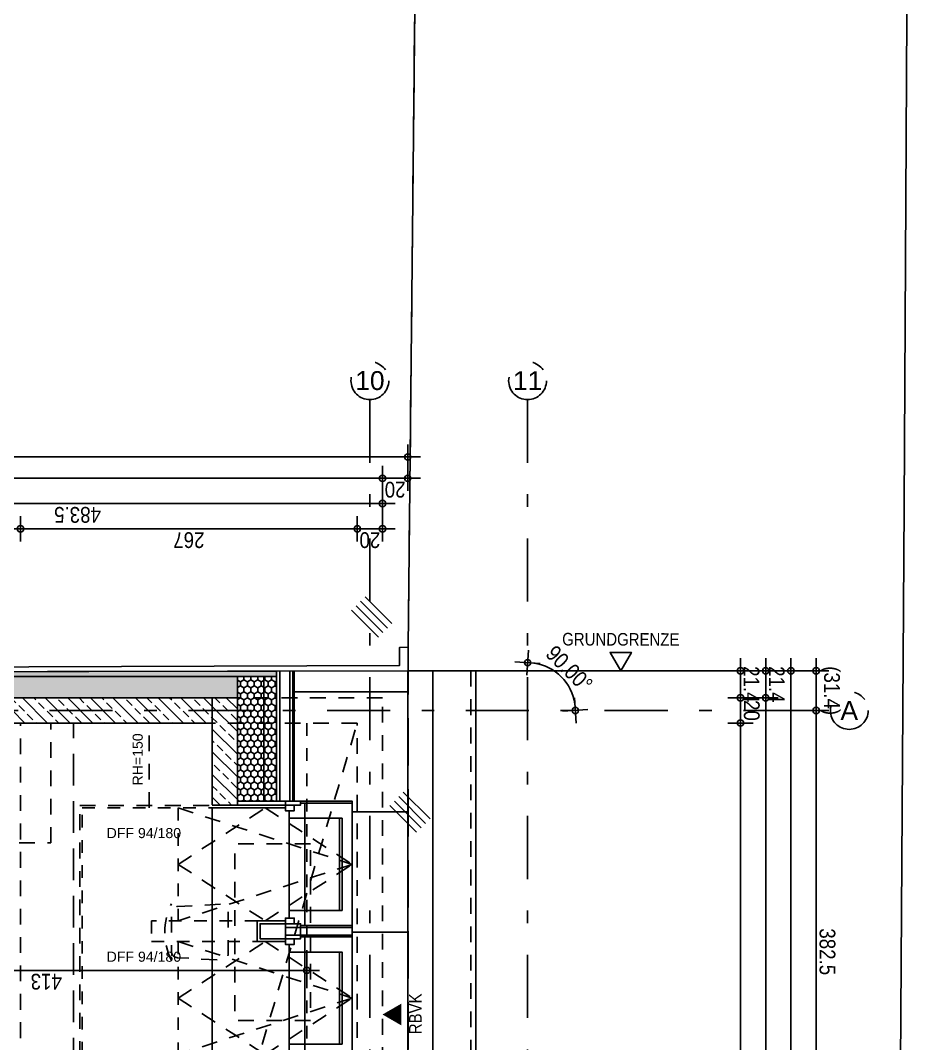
# Model space of a CAD drawing. Header units: millimetres. Extents: x 2870 to 2935, y 1632 to 1744.
# Drawn here: x 2926.74 to 2933.86, y 1685.7 to 1693.8 of the extents above; entities that cross this region are included whole.
import ezdxf
from ezdxf.enums import TextEntityAlignment as Align

# ---------------------------------------------------------------- set-up
doc = ezdxf.new("R2010")
doc.units = ezdxf.units.MM
doc.linetypes.add('HIDDEN2', pattern=[0.1875, 0.125, -0.0625])
doc.linetypes.add('STRICHPUNKT', pattern=[1, 0.5, -0.25, 0, -0.25])
for name, color, linetype in [('00-TXT---------M0', 8, 'Continuous'), ('01-BFL-G00-L05-M0', 10, 'Continuous'), ('01-SYM-G00-L05-M0', 8, 'Continuous'), ('01-TXT-G00-L05-M0', 1, 'Continuous'), ('02-ANS-G00-L05-M0', 8, 'Continuous'), ('02-AXO-G00-L05-M0', 8, 'STRICHPUNKT'), ('02-DIM-G00-L05-ACHSEN', 8, 'Continuous'), ('02-DIM-G00-L05-M0', 8, 'Continuous'), ('02-DIM-G00-L05-ROHBAU', 8, 'Continuous'), ('02-FIL-G00-L05-LILA', 223, 'Continuous'), ('02-FIL-G00-L05-M0', 8, 'Continuous'), ('02-FIL-G00-L05-STB', 8, 'Continuous'), ('02-HID---------M0', 8, 'HIDDEN2'), ('02-HID-G00-L05-M0', 8, 'HIDDEN2'), ('02-TWA---------M0', 4, 'Continuous'), ('02-TWA-G00-L05-M0', 4, 'Continuous'), ('02-TWB-G00-L05-M0', 5, 'Continuous'), ('02-WDA-G00-L05-M0', 8, 'Continuous'), ('02-ZWA---------M0', 2, 'Continuous'), ('02-ZWA-G00-L05-M0', 2, 'Continuous'), ('03-TXT-G00-L05-M0', 8, 'Continuous'), ('04-STO---------M0', 1, 'Continuous'), ('04-SYM---------EP', 8, 'Continuous'), ('04-SYM-G00-L05-EP', 8, 'Continuous'), ('04-TXT-G00-L05-M0', 8, 'Continuous'), ('09-SYM-G00-L05-GEHSTEIG', 8, 'Continuous'), ('09-VER-G00-L05-GRUNDSTÜCKSGRENZE', 161, 'Continuous')]:
    doc.layers.add(name, color=color, linetype=linetype)
for name, color, linetype, plot in [('00_HLP---------M0', 6, 'Continuous', False), ('00_HLP-G00-L05-M0', 6, 'Continuous', False), ('07_MOB-G00-L05-M0', 6, 'HIDDEN2', False)]:
    doc.layers.add(name, color=color, linetype=linetype, plot=plot)
doc.styles.add('ARIAL', font='arial.ttf', dxfattribs={"width": 0.85})
doc.styles.get("Standard").update_dxf_attribs({"font": 'arial.ttf'})
doc.dimstyles.new('pp chromy&schneider', dxfattribs={"dimscale": 0.005, "dimtxt": 25, "dimasz": 10, "dimexe": 0, "dimexo": 0, "dimgap": 5, "dimtad": 1, "dimdec": 1, "dimlfac": 100, "dimrnd": 0.1, "dimzin": 9, "dimdsep": 46, "dimtxsty": 'ARIAL', "dimblk": 'c&s kote', "dimcen": 0, "dimse1": 1, "dimse2": 1, "dimclrd": 8, "dimclrt": 8, "dimadec": 0, "dimazin": 0, "dimtfac": 0.75, "dimtdec": 1, "dimtix": 1, "dimtmove": 2, "dimatfit": 0, "dimldrblk": 'NONE', "dimfxl": 1, "dimtolj": 1, "dimlwd": -1, "dimarcsym": 0})
pattern_1 = [(135, (2844.64849, 1628.47577), (-0.08980256, -0.08980256), []), (135, (2844.64849, 1628.56557), (-0.08980256, -0.08980256), [0.0635, -0.03175])]
pattern_2 = [(90, (2844.64849, 1628.475766), (-0.0274963, 0.047625), [0.03175, -0.0635]), (210, (2844.64849, 1628.475766), (-0.02749631, -0.047624994), [0.03175, -0.0635]), (150, (2844.64849, 1628.475766), (-0.05499261, 6e-09), [-0.0635, 0.03175])]

# ---------------------------------------------------------------- blocks, each defined once
blk = doc.blocks.new('DFF_94_Doppelt')
at = {"layer": '00_HLP---------M0'}
for points in [[(0, 0.98), (0, 0.04)], [(0, 0.04), (0, -0.04)], [(0, -0.98), (0, -0.04)]]:
    blk.add_lwpolyline(points, dxfattribs=at)
at = {"layer": '02-HID---------M0'}
for points in [[(0.27, 0.9775), (-1.1102, 0.53), (0.27, 0.0825)], [(0.27, 0.53), (-0.4201, 0.9775), (-1.1102, 0.53)], [(0, -0.9975), (1.05, -0.9975), (1.05, 0.9975), (0, 0.9975)], [(0.27, 0.53), (-0.4201, 0.0825), (-1.1102, 0.53)], [(0.27, -0.0825), (-1.1102, -0.53), (0.27, -0.9775)], [(0.27, -0.53), (-0.4201, -0.0825), (-1.1102, -0.53)], [(0.27, -0.53), (-0.4201, -0.9775), (-1.1102, -0.53)]]:
    blk.add_lwpolyline(points, dxfattribs=at)
at = {"layer": '02-HID---------M0', "ltscale": 0.5}
for points in [[(0, -0.9775), (1.03, -0.9775), (1.03, 0.9775), (0, 0.9775)], [(0.27, 0.9775), (0.27, 0.0825)], [(-0.3575, 0.0825), (0.48, 0.0825), (0.48, -0.0825), (-0.3575, -0.0825)], [(0.27, -0.0825), (0.27, -0.9775)]]:
    blk.add_lwpolyline(points, dxfattribs=at)
at = {"layer": '02-TWA---------M0'}
for points in [[(-0.2, 1), (0, 1)], [(-0.2, -1), (0, -1)]]:
    blk.add_lwpolyline(points, dxfattribs=at)
at = {"layer": '02-ZWA---------M0'}
for points in [[(-0.58, 0.9775), (0, 0.9775)], [(-0.58, 0.0825), (-0.3575, 0.0825), (-0.3575, -0.0825), (-0.58, -0.0825)], [(-0.58, -0.9775), (0, -0.9775)]]:
    blk.add_lwpolyline(points, dxfattribs=at)
blk.add_lwpolyline([(-0.58, 0.06), (-0.38, 0.06), (-0.38, -0.06), (-0.58, -0.06)], close=True, dxfattribs=at)
at = {"layer": '04-STO---------M0'}
for points in [[(-0.61, 0.955), (-0.61, 0.895), (-0.735, 0.895), (-0.735, 1.015), (-0.7, 1.015), (-0.7, 1), (-0.65, 1), (-0.65, 0.955), (-0.61, 0.955)], [(-0.58, 1), (-0.58, 1.03), (-0.7, 1.03), (-0.7, 1)], [(-0.58, 1), (-0.58, 0.955), (-0.65, 0.955), (-0.65, 1)], [(-0.61, 0.105), (-0.61, 0.165), (-0.735, 0.165), (-0.735, 0.045), (-0.7, 0.045), (-0.7, 0.06), (-0.65, 0.06), (-0.65, 0.105), (-0.61, 0.105)], [(-0.58, 0.06), (-0.58, 0.105), (-0.65, 0.105), (-0.65, 0.06)], [(-0.58, 0.06), (-0.58, 0.03), (-0.7, 0.03), (-0.7, 0.06)], [(-0.61, -0.105), (-0.61, -0.165), (-0.735, -0.165), (-0.735, -0.045), (-0.7, -0.045), (-0.7, -0.06), (-0.65, -0.06), (-0.65, -0.105), (-0.61, -0.105)], [(-0.58, -0.06), (-0.58, -0.03), (-0.7, -0.03), (-0.7, -0.06)], [(-0.58, -0.06), (-0.58, -0.105), (-0.65, -0.105), (-0.65, -0.06)], [(-0.61, -0.955), (-0.61, -0.895), (-0.735, -0.895), (-0.735, -1.015), (-0.7, -1.015), (-0.7, -1), (-0.65, -1), (-0.65, -0.955), (-0.61, -0.955)], [(-0.58, -1), (-0.58, -0.955), (-0.65, -0.955), (-0.65, -1)], [(-0.58, -1), (-0.58, -1.03), (-0.7, -1.03), (-0.7, -1)]]:
    blk.add_lwpolyline(points, close=True, dxfattribs=at)
for points in [[(-0.58, 1), (-0.2, 1), (-0.2, 1.03), (-0.58, 1.03)], [(-0.7, 0.03), (-0.7, -0.03)], [(-0.58, -1), (-0.2, -1), (-0.2, -1.03), (-0.58, -1.03)]]:
    blk.add_lwpolyline(points, dxfattribs=at)
at = {"layer": '04-SYM---------EP'}
for points in [[(-0.7, 1.03), (-1.1102, 1.03), (-1.1102, 1.015)], [(-0.735, 0.045), (-1.1102, 0.045), (-1.1102, 1.015), (-0.735, 1.015)], [(-0.735, 0.165), (-1.0302, 0.165), (-1.0302, 0.895), (-0.735, 0.895)], [(-1.0102, 0.895), (-1.0102, 0.165)], [(-0.735, 0.165), (-0.735, 0.895)], [(-0.61, 0.165), (-0.61, 0.895)], [(-0.7, 0.03), (-1.1102, 0.03), (-1.1102, 0.045)], [(-1.1102, 0.03), (-1.1102, -0.03)], [(-0.7, -0.03), (-1.1102, -0.03), (-1.1102, -0.045)], [(-0.735, -0.045), (-1.1102, -0.045), (-1.1102, -1.015), (-0.735, -1.015)], [(-0.735, -0.165), (-1.0302, -0.165), (-1.0302, -0.895), (-0.735, -0.895)], [(-1.0102, -0.895), (-1.0102, -0.165)], [(-0.735, -0.165), (-0.735, -0.895)], [(-0.61, -0.165), (-0.61, -0.895)], [(-0.7, -1.03), (-1.1102, -1.03), (-1.1102, -1.015)]]:
    blk.add_lwpolyline(points, dxfattribs=at)
blk = doc.blocks.new('c&s kote')
at = {"color": 8}
for p, q in [((0, -2), (0, 2)), ((0, 2), (0, -2)), ((-2, 0), (2, 0)), ((2, 0), (-2, 0))]:
    blk.add_line(p, q, dxfattribs=at)
blk.add_circle((0, 0), 0.5, dxfattribs=at)
blk = doc.blocks.new('*D1535')
at = {"layer": '02-DIM-G00-L05-ROHBAU', "color": 8, "transparency": 16777216}
blk.add_line((2932.8485, 1688.5995), (2932.8485, 1658.3724), dxfattribs=at)
at = {"layer": '02-DIM-G00-L05-ROHBAU', "color": 8, "transparency": 16777216, "xscale": 0.05, "yscale": 0.05, "zscale": 0.05}
for p, rotation in [((2932.8485, 1688.6495), 90), ((2932.8485, 1658.3224), 270)]:
    blk.add_blockref('c&s kote', p, dxfattribs=dict(at, rotation=rotation))
at = {"layer": '02-DIM-G00-L05-ROHBAU', "color": 8, "transparency": 16777216, "insert": (2932.9374, 1673.486), "char_height": 0.125, "attachment_point": 5, "rotation": 270, "style": 'ARIAL'}
blk.add_mtext('\\A1;3032.7', dxfattribs=at)
blk = doc.blocks.new('_None')
blk = doc.blocks.new('*D1537')
at = {"layer": '02-DIM-G00-L05-ROHBAU', "color": 8, "transparency": 16777216}
blk.add_line((2917.3611, 1690.3449), (2929.7611, 1690.3449), dxfattribs=at)
at = {"layer": '02-DIM-G00-L05-ROHBAU', "color": 8, "transparency": 16777216, "xscale": 0.05, "yscale": 0.05, "zscale": 0.05, "rotation": 180}
blk.add_blockref('c&s kote', (2917.3111, 1690.3449), dxfattribs=at)
at = {"layer": '02-DIM-G00-L05-ROHBAU', "color": 8, "transparency": 16777216, "xscale": 0.05, "yscale": 0.05, "zscale": 0.05}
blk.add_blockref('c&s kote', (2929.8111, 1690.3449), dxfattribs=at)
at = {"layer": '02-DIM-G00-L05-ROHBAU', "color": 8, "transparency": 16777216, "insert": (2923.5611, 1690.2561), "char_height": 0.125, "attachment_point": 5, "rotation": 180, "style": 'ARIAL'}
blk.add_mtext('\\A1;1250', dxfattribs=at)
blk = doc.blocks.new('BETT_90')
blk.add_lwpolyline([(0, 0.95), (-0.35, 0.95), (-0.35, 1.3), (0, 1.3)], close=True)
at = {"flags": 128}
blk.add_lwpolyline([(-2.1, 0.95), (-2.1, 0), (0, 0), (0, 0.95)], close=True, dxfattribs=at)
for points in [[(-0.5, 0.85), (-0.5, 0.1)], [(-0.4, 0.775), (-0.15, 0.775), (-0.15, 0.175), (-0.4, 0.175)]]:
    blk.add_lwpolyline(points)
blk = doc.blocks.new('möbel_schreibtisch')
at = {"flags": 128}
blk.add_lwpolyline([(0, -0.1), (-0.6, -0.1), (-0.6, 1.3), (0, 1.3)], close=True, dxfattribs=at)
blk.add_lwpolyline([(-1.056, 0.8021, 0.39805), (-1.1032, 0.7521), (-1.1032, 0.4467, 0.39805), (-1.056, 0.3968), (-0.706, 0.3774, 0.430564), (-0.6532, 0.4273), (-0.6532, 0.7716, 0.430564), (-0.706, 0.8215)], format="xyb", close=True, dxfattribs=at)
blk.add_arc((-0.6532, 0.5994), 0.5031, 153.43495, 206.56505)
blk = doc.blocks.new('01-hk4')
blk.add_lwpolyline([(0, 0, 0, 0.270625, 0), (0, 0.234375, 0.270625, 0.270625, 0)], format="xyseb")
at = {"layer": '00-TXT---------M0', "color": 8, "style": 'ARIAL', "width": 0.85}
blk.add_attdef('HEIGHT', text='', height=0.1, dxfattribs=at).set_placement((0, 0.35), align=Align.CENTER)
blk = doc.blocks.new('*D867')
at = {"layer": '02-DIM-G00-L05-ROHBAU', "color": 8, "transparency": 16777216}
blk.add_line((2917.5611, 1690.1758), (2929.5611, 1690.1758), dxfattribs=at)
at = {"layer": '02-DIM-G00-L05-ROHBAU', "color": 8, "transparency": 16777216, "xscale": 0.05, "yscale": 0.05, "zscale": 0.05, "rotation": 180}
blk.add_blockref('c&s kote', (2917.5111, 1690.1758), dxfattribs=at)
at = {"layer": '02-DIM-G00-L05-ROHBAU', "color": 8, "transparency": 16777216, "xscale": 0.05, "yscale": 0.05, "zscale": 0.05}
blk.add_blockref('c&s kote', (2929.6111, 1690.1758), dxfattribs=at)
at = {"layer": '02-DIM-G00-L05-ROHBAU', "color": 8, "transparency": 16777216, "insert": (2923.5611, 1690.0869), "char_height": 0.125, "attachment_point": 5, "rotation": 180, "style": 'ARIAL'}
blk.add_mtext('\\A1;1210', dxfattribs=at)
blk = doc.blocks.new('*D868')
at = {"layer": '02-DIM-G00-L05-ROHBAU', "color": 8, "transparency": 16777216}
for p, q in [((2929.5611, 1690.1758), (2929.5111, 1690.1758)), ((2929.6111, 1690.1758), (2929.8111, 1690.1758)), ((2929.8611, 1690.1758), (2929.9111, 1690.1758))]:
    blk.add_line(p, q, dxfattribs=at)
at = {"layer": '02-DIM-G00-L05-ROHBAU', "color": 8, "transparency": 16777216, "xscale": 0.05, "yscale": 0.05, "zscale": 0.05}
blk.add_blockref('c&s kote', (2929.6111, 1690.1758), dxfattribs=at)
at = {"layer": '02-DIM-G00-L05-ROHBAU', "color": 8, "transparency": 16777216, "xscale": 0.05, "yscale": 0.05, "zscale": 0.05, "rotation": 180}
blk.add_blockref('c&s kote', (2929.8111, 1690.1758), dxfattribs=at)
at = {"layer": '02-DIM-G00-L05-ROHBAU', "color": 8, "transparency": 16777216, "insert": (2929.7111, 1690.0869), "char_height": 0.125, "attachment_point": 5, "rotation": 180, "style": 'ARIAL'}
blk.add_mtext('\\A1;20', dxfattribs=at)
blk = doc.blocks.new('*D871')
at = {"layer": '02-DIM-G00-L05-ROHBAU', "color": 8, "transparency": 16777216}
for p, q in [((2932.6485, 1688.6995), (2932.6485, 1688.7495)), ((2932.6485, 1688.4358), (2932.6485, 1688.6495)), ((2932.6485, 1688.3858), (2932.6485, 1688.3358))]:
    blk.add_line(p, q, dxfattribs=at)
at = {"layer": '02-DIM-G00-L05-ROHBAU', "color": 8, "transparency": 16777216, "xscale": 0.05, "yscale": 0.05, "zscale": 0.05}
for p, rotation in [((2932.6485, 1688.6495), 270), ((2932.6485, 1688.4358), 90)]:
    blk.add_blockref('c&s kote', p, dxfattribs=dict(at, rotation=rotation))
at = {"layer": '02-DIM-G00-L05-ROHBAU', "color": 8, "transparency": 16777216, "insert": (2932.7362, 1688.5426), "char_height": 0.125, "attachment_point": 5, "rotation": 270, "style": 'ARIAL'}
blk.add_mtext('\\A1;21.4', dxfattribs=at)
blk = doc.blocks.new('*D872')
at = {"layer": '02-DIM-G00-L05-ROHBAU', "color": 8, "transparency": 16777216}
blk.add_line((2932.6485, 1688.3858), (2932.6485, 1679.2658), dxfattribs=at)
at = {"layer": '02-DIM-G00-L05-ROHBAU', "color": 8, "transparency": 16777216, "xscale": 0.05, "yscale": 0.05, "zscale": 0.05}
for p, rotation in [((2932.6485, 1688.4358), 90), ((2932.6485, 1679.2158), 270)]:
    blk.add_blockref('c&s kote', p, dxfattribs=dict(at, rotation=rotation))
at = {"layer": '02-DIM-G00-L05-ROHBAU', "color": 8, "transparency": 16777216, "insert": (2932.7373, 1683.8258), "char_height": 0.125, "attachment_point": 5, "rotation": 270, "style": 'ARIAL'}
blk.add_mtext('\\A1;922', dxfattribs=at)
blk = doc.blocks.new('*D875')
at = {"layer": '02-DIM-G00-L05-ROHBAU', "color": 8, "transparency": 16777216}
for p, q in [((2932.4485, 1688.6995), (2932.4485, 1688.7495)), ((2932.4485, 1688.6495), (2932.4485, 1688.4358)), ((2932.4485, 1688.3858), (2932.4485, 1688.3358))]:
    blk.add_line(p, q, dxfattribs=at)
at = {"layer": '02-DIM-G00-L05-ROHBAU', "color": 8, "transparency": 16777216, "xscale": 0.05, "yscale": 0.05, "zscale": 0.05}
for p, rotation in [((2932.4485, 1688.6495), 270), ((2932.4485, 1688.4358), 90)]:
    blk.add_blockref('c&s kote', p, dxfattribs=dict(at, rotation=rotation))
at = {"layer": '02-DIM-G00-L05-ROHBAU', "color": 8, "transparency": 16777216, "insert": (2932.5362, 1688.5426), "char_height": 0.125, "attachment_point": 5, "rotation": 270, "style": 'ARIAL'}
blk.add_mtext('\\A1;21.4', dxfattribs=at)
blk = doc.blocks.new('*D876')
at = {"layer": '02-DIM-G00-L05-ROHBAU', "color": 8, "transparency": 16777216}
for p, q in [((2932.4485, 1688.4858), (2932.4485, 1688.5358)), ((2932.4485, 1688.4358), (2932.4485, 1688.2358)), ((2932.4485, 1688.1858), (2932.4485, 1688.1358))]:
    blk.add_line(p, q, dxfattribs=at)
at = {"layer": '02-DIM-G00-L05-ROHBAU', "color": 8, "transparency": 16777216, "xscale": 0.05, "yscale": 0.05, "zscale": 0.05}
for p, rotation in [((2932.4485, 1688.4358), 270), ((2932.4485, 1688.2358), 90)]:
    blk.add_blockref('c&s kote', p, dxfattribs=dict(at, rotation=rotation))
at = {"layer": '02-DIM-G00-L05-ROHBAU', "color": 8, "transparency": 16777216, "insert": (2932.5373, 1688.3358), "char_height": 0.125, "attachment_point": 5, "rotation": 270, "style": 'ARIAL'}
blk.add_mtext('\\A1;20', dxfattribs=at)
blk = doc.blocks.new('*D877')
at = {"layer": '02-DIM-G00-L05-ROHBAU', "color": 8, "transparency": 16777216}
blk.add_line((2932.4485, 1688.1858), (2932.4485, 1679.2658), dxfattribs=at)
at = {"layer": '02-DIM-G00-L05-ROHBAU', "color": 8, "transparency": 16777216, "xscale": 0.05, "yscale": 0.05, "zscale": 0.05}
for p, rotation in [((2932.4485, 1688.2358), 90), ((2932.4485, 1679.2158), 270)]:
    blk.add_blockref('c&s kote', p, dxfattribs=dict(at, rotation=rotation))
at = {"layer": '02-DIM-G00-L05-ROHBAU', "color": 8, "transparency": 16777216, "insert": (2932.5373, 1683.7258), "char_height": 0.125, "attachment_point": 5, "rotation": 270, "style": 'ARIAL'}
blk.add_mtext('\\A1;902', dxfattribs=at)
blk = doc.blocks.new('*D890')
at = {"layer": '02-DIM-G00-L05-ROHBAU', "color": 8, "transparency": 16777216}
blk.add_line((2924.8261, 1689.9758), (2929.5611, 1689.9758), dxfattribs=at)
at = {"layer": '02-DIM-G00-L05-ROHBAU', "color": 8, "transparency": 16777216, "xscale": 0.05, "yscale": 0.05, "zscale": 0.05, "rotation": 180}
blk.add_blockref('c&s kote', (2924.7761, 1689.9758), dxfattribs=at)
at = {"layer": '02-DIM-G00-L05-ROHBAU', "color": 8, "transparency": 16777216, "xscale": 0.05, "yscale": 0.05, "zscale": 0.05}
blk.add_blockref('c&s kote', (2929.6111, 1689.9758), dxfattribs=at)
at = {"layer": '02-DIM-G00-L05-ROHBAU', "color": 8, "transparency": 16777216, "insert": (2927.1936, 1689.8869), "char_height": 0.125, "attachment_point": 5, "rotation": 180, "style": 'ARIAL'}
blk.add_mtext('\\A1;483.5', dxfattribs=at)
blk = doc.blocks.new('*D1037')
at = {"layer": '02-DIM-G00-L05-M0', "color": 8, "transparency": 16777216}
blk.add_line((2924.9311, 1686.2758), (2928.9611, 1686.2758), dxfattribs=at)
at = {"layer": '02-DIM-G00-L05-M0', "color": 8, "transparency": 16777216, "xscale": 0.05, "yscale": 0.05, "zscale": 0.05, "rotation": 180}
blk.add_blockref('c&s kote', (2924.8811, 1686.2758), dxfattribs=at)
at = {"layer": '02-DIM-G00-L05-M0', "color": 8, "transparency": 16777216, "xscale": 0.05, "yscale": 0.05, "zscale": 0.05}
blk.add_blockref('c&s kote', (2929.0111, 1686.2758), dxfattribs=at)
at = {"layer": '02-DIM-G00-L05-M0', "color": 8, "transparency": 16777216, "insert": (2926.9461, 1686.1869), "char_height": 0.125, "attachment_point": 5, "rotation": 180, "style": 'ARIAL'}
blk.add_mtext('\\A1;413', dxfattribs=at)
blk = doc.blocks.new('*D1134')
at = {"layer": '02-DIM-G00-L05-ACHSEN', "color": 8, "transparency": 16777216}
for p, q in [((2933.0485, 1688.6995), (2933.0485, 1688.7495)), ((2933.0485, 1688.6495), (2933.0485, 1688.3358)), ((2933.0485, 1688.2858), (2933.0485, 1688.2358))]:
    blk.add_line(p, q, dxfattribs=at)
at = {"layer": '02-DIM-G00-L05-ACHSEN', "color": 0, "lineweight": -2, "transparency": 16777216}
blk.add_line((2929.8111, 1688.6495), (2933.0485, 1688.6495), dxfattribs=at)
at = {"layer": '02-DIM-G00-L05-ACHSEN', "color": 8, "transparency": 16777216, "xscale": 0.05, "yscale": 0.05, "zscale": 0.05}
for p, rotation in [((2933.0485, 1688.6495), 270), ((2933.0485, 1688.3358), 90)]:
    blk.add_blockref('c&s kote', p, dxfattribs=dict(at, rotation=rotation))
at = {"layer": '02-DIM-G00-L05-ACHSEN', "color": 8, "transparency": 16777216, "insert": (2933.1554, 1688.4926), "char_height": 0.125, "attachment_point": 5, "rotation": 270, "style": 'ARIAL'}
blk.add_mtext('\\A1;(31.4)', dxfattribs=at)
blk = doc.blocks.new('*D1135')
at = {"layer": '02-DIM-G00-L05-ACHSEN', "color": 8, "transparency": 16777216}
blk.add_line((2933.0485, 1688.2858), (2933.0485, 1684.5608), dxfattribs=at)
at = {"layer": '02-DIM-G00-L05-ACHSEN', "color": 8, "transparency": 16777216, "xscale": 0.05, "yscale": 0.05, "zscale": 0.05}
for p, rotation in [((2933.0485, 1688.3358), 90), ((2933.0485, 1684.5108), 270)]:
    blk.add_blockref('c&s kote', p, dxfattribs=dict(at, rotation=rotation))
at = {"layer": '02-DIM-G00-L05-ACHSEN', "color": 8, "transparency": 16777216, "insert": (2933.1374, 1686.4233), "char_height": 0.125, "attachment_point": 5, "rotation": 270, "style": 'ARIAL'}
blk.add_mtext('\\A1;382.5', dxfattribs=at)
blk = doc.blocks.new('*D1146')
at = {"layer": '02-DIM-G00-L05-ACHSEN', "color": 8, "transparency": 16777216}
blk.add_arc((2930.7611, 1688.3358), 0.3783, 7.57924, 82.42076, dxfattribs=at)
at = {"layer": '02-DIM-G00-L05-ACHSEN', "color": 8, "transparency": 16777216, "xscale": 0.05, "yscale": 0.05, "zscale": 0.05}
for p, rotation in [((2930.7611, 1688.714), 176.2103799030718), ((2931.1394, 1688.3358), 273.7896200982607)]:
    blk.add_blockref('c&s kote', p, dxfattribs=dict(at, rotation=rotation))
at = {"layer": '02-DIM-G00-L05-ACHSEN', "color": 8, "transparency": 16777216, "insert": (2931.0914, 1688.666), "char_height": 0.125, "attachment_point": 5, "rotation": 315, "style": 'ARIAL'}
blk.add_mtext('\\A1;90.00°', dxfattribs=at)
blk = doc.blocks.new('01-HK3')
blk.add_lwpolyline([(0, 0), (0.0423, 0.0732), (-0.0423, 0.0732)], close=True)
at = {"color": 0, "style": 'ARIAL', "width": 0.85}
blk.add_attdef('HEIGHT', text='', height=0.05, dxfattribs=at).set_placement((0, 0.35), align=Align.TOP_CENTER)
blk = doc.blocks.new('*D1185')
at = {"layer": '02-DIM-G00-L05-ACHSEN', "color": 8, "transparency": 16777216}
blk.add_arc((2902.5911, 1658.9424), 0.9465, 182.33948, 266.973, dxfattribs=at)
at = {"layer": '02-DIM-G00-L05-ACHSEN', "color": 8, "transparency": 16777216, "xscale": 0.05, "yscale": 0.05, "zscale": 0.05}
for p, rotation in [((2901.6447, 1658.9538), 90.82598231942208), ((2902.5911, 1657.9959), 358.4865013265444)]:
    blk.add_blockref('c&s kote', p, dxfattribs=dict(at, rotation=rotation))
at = {"layer": '02-DIM-G00-L05-ACHSEN', "color": 8, "transparency": 16777216, "insert": (2901.981, 1658.3396), "char_height": 0.125, "attachment_point": 5, "rotation": 314.65624, "style": 'ARIAL'}
blk.add_mtext('\\A1;90.69°', dxfattribs=at)
blk = doc.blocks.new('*D1186')
at = {"layer": '02-DIM-G00-L05-ACHSEN', "color": 8, "transparency": 16777216}
blk.add_arc((2930.7611, 1658.6044), 0.9163, 273.12696, 356.18552, dxfattribs=at)
at = {"layer": '02-DIM-G00-L05-ACHSEN', "color": 8, "transparency": 16777216, "xscale": 0.05, "yscale": 0.05, "zscale": 0.05}
for p, rotation in [((2931.6773, 1658.5934), 87.74900272405888), ((2930.7611, 1657.6881), 181.5634809221948)]:
    blk.add_blockref('c&s kote', p, dxfattribs=dict(at, rotation=rotation))
at = {"layer": '02-DIM-G00-L05-ACHSEN', "color": 8, "transparency": 16777216, "insert": (2931.4676, 1657.8894), "char_height": 0.125, "attachment_point": 5, "rotation": 224.65624, "style": 'ARIAL'}
blk.add_mtext('\\A1;89.31°', dxfattribs=at)
blk = doc.blocks.new('*D801')
at = {"layer": '02-DIM-G00-L05-ROHBAU', "color": 8, "transparency": 16777216}
blk.add_line((2920.4311, 1689.7758), (2926.6911, 1689.7758), dxfattribs=at)
at = {"layer": '02-DIM-G00-L05-ROHBAU', "color": 8, "transparency": 16777216, "xscale": 0.05, "yscale": 0.05, "zscale": 0.05, "rotation": 180}
blk.add_blockref('c&s kote', (2920.3811, 1689.7758), dxfattribs=at)
at = {"layer": '02-DIM-G00-L05-ROHBAU', "color": 8, "transparency": 16777216, "xscale": 0.05, "yscale": 0.05, "zscale": 0.05}
blk.add_blockref('c&s kote', (2926.7411, 1689.7758), dxfattribs=at)
at = {"layer": '02-DIM-G00-L05-ROHBAU', "color": 8, "transparency": 16777216, "insert": (2923.5611, 1689.6869), "char_height": 0.125, "attachment_point": 5, "rotation": 180, "style": 'ARIAL'}
blk.add_mtext('\\A1;636', dxfattribs=at)
blk = doc.blocks.new('*D802')
at = {"layer": '02-DIM-G00-L05-ROHBAU', "color": 8, "transparency": 16777216}
blk.add_line((2926.7911, 1689.7758), (2929.3611, 1689.7758), dxfattribs=at)
at = {"layer": '02-DIM-G00-L05-ROHBAU', "color": 8, "transparency": 16777216, "xscale": 0.05, "yscale": 0.05, "zscale": 0.05, "rotation": 180}
blk.add_blockref('c&s kote', (2926.7411, 1689.7758), dxfattribs=at)
at = {"layer": '02-DIM-G00-L05-ROHBAU', "color": 8, "transparency": 16777216, "xscale": 0.05, "yscale": 0.05, "zscale": 0.05}
blk.add_blockref('c&s kote', (2929.4111, 1689.7758), dxfattribs=at)
at = {"layer": '02-DIM-G00-L05-ROHBAU', "color": 8, "transparency": 16777216, "insert": (2928.0761, 1689.6869), "char_height": 0.125, "attachment_point": 5, "rotation": 180, "style": 'ARIAL'}
blk.add_mtext('\\A1;267', dxfattribs=at)
blk = doc.blocks.new('*D803')
at = {"layer": '02-DIM-G00-L05-ROHBAU', "color": 8, "transparency": 16777216}
for p, q in [((2929.3611, 1689.7758), (2929.3111, 1689.7758)), ((2929.4111, 1689.7758), (2929.6111, 1689.7758)), ((2929.6611, 1689.7758), (2929.7111, 1689.7758))]:
    blk.add_line(p, q, dxfattribs=at)
at = {"layer": '02-DIM-G00-L05-ROHBAU', "color": 8, "transparency": 16777216, "xscale": 0.05, "yscale": 0.05, "zscale": 0.05}
blk.add_blockref('c&s kote', (2929.4111, 1689.7758), dxfattribs=at)
at = {"layer": '02-DIM-G00-L05-ROHBAU', "color": 8, "transparency": 16777216, "xscale": 0.05, "yscale": 0.05, "zscale": 0.05, "rotation": 180}
blk.add_blockref('c&s kote', (2929.6111, 1689.7758), dxfattribs=at)
at = {"layer": '02-DIM-G00-L05-ROHBAU', "color": 8, "transparency": 16777216, "insert": (2929.5111, 1689.6869), "char_height": 0.125, "attachment_point": 5, "rotation": 180, "style": 'ARIAL'}
blk.add_mtext('\\A1;20', dxfattribs=at)

msp = doc.modelspace()

# ---------------------------------------------------------------- hatches: boundary and pattern name
at = {"layer": '02-FIL-G00-L05-LILA'}
h = msp.add_hatch(dxfattribs=at)
h.set_pattern_fill('HONEY', color=256, scale=0.01, angle=197.04654, style=0)
h.set_pattern_definition(pattern_2)
h.paths.add_polyline_path([(2928.7711, 1688.6058), (2928.7711, 1688.6475), (2918.3511, 1688.6277), (2918.3511, 1688.6058)])
h = msp.add_hatch(dxfattribs=at)
h.set_pattern_fill('HONEY', color=256, scale=0.01, angle=197.04654, style=0)
h.set_pattern_definition(pattern_2)
h.paths.add_polyline_path([(2928.4611, 1688.6058), (2918.6611, 1688.6058), (2918.6611, 1688.4358), (2928.4611, 1688.4358)])
h = msp.add_hatch(dxfattribs=at)
h.set_pattern_fill('HONEY', color=256, scale=0.01, angle=197.04654, style=0)
h.set_pattern_definition(pattern_2)
h.paths.add_polyline_path([(2928.7711, 1688.6058), (2928.4611, 1688.6058), (2928.4611, 1688.4358), (2928.4611, 1687.6158), (2928.7711, 1687.6158)])
at = {"layer": '02-FIL-G00-L05-M0'}
h = msp.add_hatch(dxfattribs=at)
h.set_pattern_fill('ANSI31,_O', color=256, scale=0.3, angle=422.04654)
h.set_pattern_definition([(5e-14, (2844.6485, 1628.4758), (-6e-16, 0.9525), [])])
h.paths.add_polyline_path([(2929.8111, 1688.6058), (2928.9111, 1688.6058), (2928.9111, 1687.6158), (2928.9611, 1687.6158), (2929.3714, 1687.6158), (2929.3714, 1687.6008), (2929.3714, 1686.6308), (2929.3714, 1686.6158), (2929.3714, 1686.5558), (2929.3714, 1686.5408), (2929.3714, 1685.5708), (2929.3714, 1685.5558), (2928.9611, 1685.5558), (2928.9111, 1685.5558), (2928.9111, 1683.6858), (2928.9611, 1683.6858), (2929.3714, 1683.6858), (2929.3714, 1683.6708), (2929.3714, 1682.7008), (2929.3714, 1682.6858), (2929.3714, 1682.6258), (2929.3714, 1682.6108), (2929.3714, 1681.6408), (2929.3714, 1681.6258), (2929.3714, 1681.5658), (2929.3714, 1681.5508), (2929.3714, 1680.5808), (2929.3714, 1680.5658), (2928.9611, 1680.5658), (2928.9111, 1680.5658), (2928.9111, 1678.8158), (2929.8111, 1678.8158), (2929.8111, 1679.1658), (2929.155, 1679.1658), (2929.155, 1679.2158), (2929.8111, 1679.2158)])
at = {"layer": '02-FIL-G00-L05-STB'}
h = msp.add_hatch(dxfattribs=at)
h.set_pattern_fill('ANSI33', color=256, scale=0.02, angle=197.04654, style=0)
h.set_pattern_definition(pattern_1)
h.paths.add_polyline_path([(2928.2611, 1688.4358), (2918.8611, 1688.4358), (2918.8611, 1688.2358), (2928.2611, 1688.2358)])
h = msp.add_hatch(dxfattribs=at)
h.set_pattern_fill('ANSI33', color=256, scale=0.02, angle=197.04654, style=0)
h.set_pattern_definition(pattern_1)
h.paths.add_polyline_path([(2928.4611, 1688.4358), (2928.2611, 1688.4358), (2928.2611, 1687.5858), (2928.4611, 1687.5858), (2928.4611, 1687.6158)])

# ---------------------------------------------------------------- linework, layer by layer
at = {"layer": '00_HLP-G00-L05-M0', "linetype": 'HIDDEN2', "ltscale": 2}
msp.add_lwpolyline([(2927.1615, 1679.4908), (2927.1611, 1688.2358)], dxfattribs=at)
at = {"layer": '01-BFL-G00-L05-M0', "linetype": 'HIDDEN2', "ltscale": 3}
msp.add_lwpolyline([(2930.1114, 1721.9761), (2930.0014, 1706.8263), (2929.8145, 1688.8362), (2929.8111, 1658.3224), (2929.8185, 1652.2574)], dxfattribs=at)
at = {"layer": '02-ANS-G00-L05-M0'}
for p, q in [((2930.0111, 1688.6495), (2930.3511, 1688.6495)), ((2930.3511, 1688.6495), (2930.3511, 1679.4158))]:
    msp.add_line(p, q, dxfattribs=at)
for points in [[(2928.7711, 1688.6475), (2929.8111, 1688.6495)], [(2929.8111, 1678.7658), (2929.8111, 1688.6495)], [(2929.8111, 1688.6495), (2930.0111, 1688.6495), (2930.0111, 1679.4158)]]:
    msp.add_lwpolyline(points, dxfattribs=at)
at = {"layer": '02-AXO-G00-L05-M0'}
for points in [[(2929.5111, 1690.7995), (2929.5111, 1655.872)], [(2930.7611, 1690.7995), (2930.7611, 1655.872)], [(2929.6494, 1688.9887), (2929.4373, 1689.2008)], [(2929.6848, 1689.024), (2929.4726, 1689.2361)], [(2929.5787, 1688.9179), (2929.3666, 1689.1301)], [(2929.5787, 1688.9179), (2929.3666, 1689.1301)], [(2929.6141, 1688.9533), (2929.4019, 1689.1654)], [(2929.6141, 1688.9533), (2929.4019, 1689.1654)], [(2899.4719, 1688.3358), (2933.1611, 1688.3358)], [(2929.9879, 1687.4765), (2929.7758, 1687.6886)], [(2929.8818, 1687.3704), (2929.6697, 1687.5826)], [(2929.9172, 1687.4058), (2929.705, 1687.6179)], [(2929.9172, 1687.4058), (2929.705, 1687.6179)], [(2929.9525, 1687.4411), (2929.7404, 1687.6533)]]:
    msp.add_lwpolyline(points, dxfattribs=at)
for centre in [(2929.5111, 1690.9495), (2930.7611, 1690.9495), (2933.3111, 1688.3358)]:
    msp.add_circle(centre, 0.15, dxfattribs=at)
at = {"layer": '02-HID-G00-L05-M0'}
for p, q in [((2930.3111, 1688.6495), (2930.3111, 1679.4158)), ((2929.4111, 1688.2358), (2928.2611, 1688.2358)), ((2929.4111, 1679.2158), (2929.4111, 1688.2358))]:
    msp.add_line(p, q, dxfattribs=at)
at = {"layer": '02-HID-G00-L05-M0', "ltscale": 0.5}
msp.add_line((2929.0111, 1688.2358), (2929.0111, 1684.6108), dxfattribs=at)
at = {"layer": '02-HID-G00-L05-M0'}
for points in [[(2929.6111, 1679.0158), (2929.6111, 1688.4358), (2917.5111, 1688.4358), (2917.5111, 1676.8258), (2918.6611, 1676.8258)], [(2926.7411, 1679.2142), (2926.7411, 1688.2358)], [(2927.7611, 1687.5633), (2927.7611, 1688.2358)]]:
    msp.add_lwpolyline(points, dxfattribs=at)
at = {"layer": '02-TWA-G00-L05-M0'}
for p, q in [((2918.6611, 1688.4358), (2928.4611, 1688.4358)), ((2918.8611, 1688.2358), (2928.2611, 1688.2358))]:
    msp.add_line(p, q, dxfattribs=at)
for points in [[(2928.2611, 1687.5883), (2928.2611, 1688.4358)], [(2928.4611, 1688.4358), (2928.4611, 1687.5883)]]:
    msp.add_lwpolyline(points, dxfattribs=at)
at = {"layer": '02-TWB-G00-L05-M0'}
msp.add_lwpolyline([(2930.0014, 1706.8263), (2929.8145, 1688.8362), (2929.746, 1688.8358), (2929.7469, 1688.6922), (2917.2591, 1688.646)], dxfattribs=at)
at = {"layer": '02-WDA-G00-L05-M0'}
msp.add_line((2918.3511, 1688.6058), (2928.7711, 1688.6058), dxfattribs=at)
msp.add_lwpolyline([(2928.7711, 1688.6058), (2928.7711, 1688.6475), (2918.3511, 1688.6277), (2918.3511, 1688.6058)], close=True, dxfattribs=at)
for points in [[(2928.7961, 1688.6476), (2928.7961, 1687.6158)], [(2928.8761, 1688.6477), (2928.8761, 1687.6158)], [(2928.9011, 1688.6478), (2928.9011, 1687.6158)], [(2928.4611, 1688.4358), (2928.4611, 1688.6058)], [(2928.6711, 1688.6058), (2928.6711, 1687.6158)], [(2928.7711, 1688.6058), (2928.7711, 1687.6158)]]:
    msp.add_lwpolyline(points, dxfattribs=at)
at = {"layer": '02-ZWA-G00-L05-M0'}
msp.add_lwpolyline([(2928.9111, 1688.6478), (2928.9111, 1687.6158)], dxfattribs=at)
at = {"layer": '03-TXT-G00-L05-M0', "linetype": 'HIDDEN2'}
msp.add_lwpolyline([(2926.7416, 1679.2158), (2929.4111, 1688.2358)], dxfattribs=at)
at = {"layer": '09-SYM-G00-L05-GEHSTEIG'}
msp.add_lwpolyline([(2932.2479, 1653.0526), (2932.2374, 1658.1937, 0.186744), (2933.1629, 1658.6294, 0.224279), (2933.5439, 1659.7783), (2933.5918, 1668.9718), (2933.6317, 1674.2125), (2933.6317, 1674.2125), (2933.6317, 1674.2125), (2933.6891, 1681.1062), (2933.7463, 1689.9551), (2933.7463, 1689.9551), (2933.7463, 1689.9551), (2933.8202, 1703.5771), (2933.8603, 1709.6924)], format="xyb", dxfattribs=at)
at = {"layer": '09-VER-G00-L05-GRUNDSTÜCKSGRENZE'}
msp.add_lwpolyline([(2929.8111, 1658.3224), (2918.648, 1658.4497), (2902.1529, 1658.6532), (2902.2453, 1688.5972), (2875.3273, 1688.5461), (2875.1973, 1688.5468), (2875.2798, 1704.7145), (2875.2896, 1706.6268), (2890.2833, 1706.743), (2912.6461, 1706.7985), (2912.5284, 1688.616), (2912.6626, 1688.6169), (2929.8111, 1688.6495)], close=True, dxfattribs=at)

# ---------------------------------------------------------------- block references
at = {"layer": '01-SYM-G00-L05-M0'}
ref = msp.add_blockref('01-hk4', (2929.6111, 1685.9258), dxfattribs=dict(at, xscale=-0.6400000004359817, yscale=0.6400000004301472, zscale=0.6400000004327275, rotation=269.9999921209366))
ref.add_attrib('HEIGHT', 'RBVK', dxfattribs={"layer": '00-TXT---------M0', "color": 8, "extrusion": (0, 0, -1), "height": 0.1, "rotation": 90.00001, "style": 'ARIAL', "text_generation_flag": 4, "width": 0.85}).set_placement((-2929.8214, 1685.9314), align=Align.TOP_CENTER)
at = {"layer": '02-DIM-G00-L05-ACHSEN'}
ref = msp.add_blockref('01-HK3', (2931.4996, 1688.6495), dxfattribs=dict(at, xscale=-2.000000000000487, yscale=2.000000000014344, zscale=2, rotation=359.8230715486772))
ref.add_attrib('HEIGHT', 'GRUNDGRENZE', dxfattribs={"layer": '0', "color": 0, "extrusion": (0, 0, -1), "height": 0.1, "rotation": 0.17693, "style": 'ARIAL', "text_generation_flag": 2, "width": 0.85}).set_placement((-2931.5005, 1688.9495), align=Align.TOP_CENTER)
at = {"layer": '04-SYM-G00-L05-EP', "xscale": -1}
msp.add_blockref('DFF_94_Doppelt', (2928.2611, 1686.5858), dxfattribs=at)
at = {"layer": '07_MOB-G00-L05-M0', "rotation": 180.0000000200103}
msp.add_blockref('BETT_90', (2924.8811, 1688.2358), dxfattribs=at)
at = {"layer": '07_MOB-G00-L05-M0', "xscale": -1, "rotation": 179.9999999649819}
msp.add_blockref('möbel_schreibtisch', (2929.0411, 1687.1783), dxfattribs=at)

# ---------------------------------------------------------------- texts
at = {"layer": '01-TXT-G00-L05-M0', "insert": (2927.7115, 1688.1545), "char_height": 0.08, "width": 1.46, "attachment_point": 9, "rotation": 90}
msp.add_mtext('{\\fArial|b0|i0|c0|p34;RH=150}', dxfattribs=at)
at = {"layer": '02-AXO-G00-L05-M0', "char_height": 0.15, "width": 0.3033, "attachment_point": 5}
for s, insert in [('{\\fArial|b0|i0|c0|p34;10}', (2929.5111, 1690.9495)), ('{\\fArial|b0|i0|c0|p34;11}', (2930.7611, 1690.9495)), ('{\\fArial|b0|i0|c0|p34;A}', (2933.3111, 1688.3358))]:
    msp.add_mtext(s, dxfattribs=dict(at, insert=insert))
at = {"layer": '04-TXT-G00-L05-M0', "char_height": 0.08, "width": 1.4636, "attachment_point": 1, "rotation": 0.00005}
for insert in [(2927.4244, 1687.4041), (2927.4244, 1686.4241)]:
    msp.add_mtext('{\\fArial|b0|i0|c0|p34;DFF 94/180}', dxfattribs=dict(at, insert=insert))

# ---------------------------------------------------------------- dimensions: what is measured, and where the dimension line sits
at = {"layer": '02-DIM-G00-L05-ACHSEN'}
for base, line1, line2, picture, middle in [((2931.0887, 1688.5249), ((2899.4719, 1688.3358), (2933.1611, 1688.3358)), ((2930.7611, 1690.7995), (2930.7611, 1655.872)), '*D1146', (2931.0914, 1688.666)), ((2901.7676, 1658.4757), ((2902.5911, 1690.7995), (2902.5911, 1655.872)), ((2899.5485, 1658.9789), (2933.1611, 1658.5756)), '*D1185', (2901.981, 1658.3396)), ((2931.2161, 1657.809), ((2930.7611, 1690.7995), (2930.7611, 1655.872)), ((2899.5485, 1658.9789), (2933.1611, 1658.5756)), '*D1186', (2931.4676, 1657.8894))]:
    dim = msp.add_angular_dim_2l(base=base, line1=line1, line2=line2, dimstyle='pp chromy&schneider', override={"dimzin": 8, "dimadec": 2}, dxfattribs=at)
    dim.commit()
    dim.dimension.update_dxf_attribs({"geometry": picture, "text_midpoint": middle})
dim = msp.add_linear_dim(base=(2933.0485, 1688.3358), p1=(2929.8111, 1688.6495), p2=(2929.8111, 1688.3358), angle=90, text='(<>)', dimstyle='pp chromy&schneider', override={"dimzin": 8, "dimse1": 0}, dxfattribs=at)
dim.commit()
dim.dimension.update_dxf_attribs({"geometry": '*D1134', "text_midpoint": (2933.1554, 1688.4926)})
dim = msp.add_linear_dim(base=(2933.0485, 1684.5108), p1=(2929.8111, 1688.3358), p2=(2933.1611, 1684.5108), angle=90, dimstyle='pp chromy&schneider', override={"dimzin": 8}, dxfattribs=at)
dim.commit()
dim.dimension.update_dxf_attribs({"geometry": '*D1135', "text_midpoint": (2933.1374, 1686.4233)})
at = {"layer": '02-DIM-G00-L05-M0'}
dim = msp.add_linear_dim(base=(2929.0111, 1686.2758), p1=(2924.8811, 1685.7058), p2=(2929.0111, 1684.6108), dimstyle='pp chromy&schneider', override={"dimzin": 8}, dxfattribs=at)
dim.commit()
dim.dimension.update_dxf_attribs({"geometry": '*D1037', "text_midpoint": (2926.9461, 1686.1869)})
at = {"layer": '02-DIM-G00-L05-ROHBAU'}
for base, p1, p2, picture, middle in [((2929.8111, 1690.3449), (2917.3111, 1688.6258), (2929.8111, 1688.6495), '*D1537', (2923.5611, 1690.2561)), ((2926.7411, 1689.7758), (2920.3811, 1688.2358), (2926.7411, 1688.2358), '*D801', (2923.5611, 1689.6869)), ((2929.4111, 1689.7758), (2926.7411, 1688.2358), (2929.4111, 1688.2358), '*D802', (2928.0761, 1689.6869)), ((2929.6111, 1689.7758), (2929.4111, 1688.2358), (2929.6111, 1688.4358), '*D803', (2929.5111, 1689.6869))]:
    dim = msp.add_linear_dim(base=base, p1=p1, p2=p2, dimstyle='pp chromy&schneider', dxfattribs=at)
    dim.commit()
    dim.dimension.update_dxf_attribs({"geometry": picture, "text_midpoint": middle})
for base, p1, p2, picture, middle in [((2929.6111, 1690.1758), (2917.5111, 1688.4358), (2929.6111, 1688.4358), '*D867', (2923.5611, 1690.0869)), ((2929.8111, 1690.1758), (2929.6111, 1688.4358), (2929.8111, 1688.6495), '*D868', (2929.7111, 1690.0869)), ((2929.6111, 1689.9758), (2924.7761, 1688.2358), (2929.6111, 1688.4358), '*D890', (2927.1936, 1689.8869))]:
    dim = msp.add_linear_dim(base=base, p1=p1, p2=p2, dimstyle='pp chromy&schneider', override={"dimzin": 8}, dxfattribs=at)
    dim.commit()
    dim.dimension.update_dxf_attribs({"geometry": picture, "text_midpoint": middle})
for base, p1, p2, picture, middle in [((2932.6485, 1688.6495), (2929.6111, 1688.4358), (2929.8111, 1688.6495), '*D871', (2932.7362, 1688.5426)), ((2932.4485, 1688.4358), (2930.0111, 1688.6495), (2929.6111, 1688.4358), '*D875', (2932.5362, 1688.5426)), ((2932.8485, 1658.3224), (2929.811, 1688.6495), (2929.8109, 1658.3224), '*D1535', (2932.9374, 1673.486)), ((2932.4485, 1688.2358), (2929.6111, 1688.4358), (2928.2611, 1688.2358), '*D876', (2932.5373, 1688.3358)), ((2932.6485, 1679.2158), (2929.6111, 1688.4358), (2930.8611, 1679.2158), '*D872', (2932.7373, 1683.8258)), ((2932.4485, 1679.2158), (2928.2611, 1688.2358), (2928.2611, 1679.2158), '*D877', (2932.5373, 1683.7258))]:
    dim = msp.add_linear_dim(base=base, p1=p1, p2=p2, angle=90, dimstyle='pp chromy&schneider', override={"dimzin": 8}, dxfattribs=at)
    dim.commit()
    dim.dimension.update_dxf_attribs({"geometry": picture, "text_midpoint": middle})

doc.saveas('drawing.dxf')
